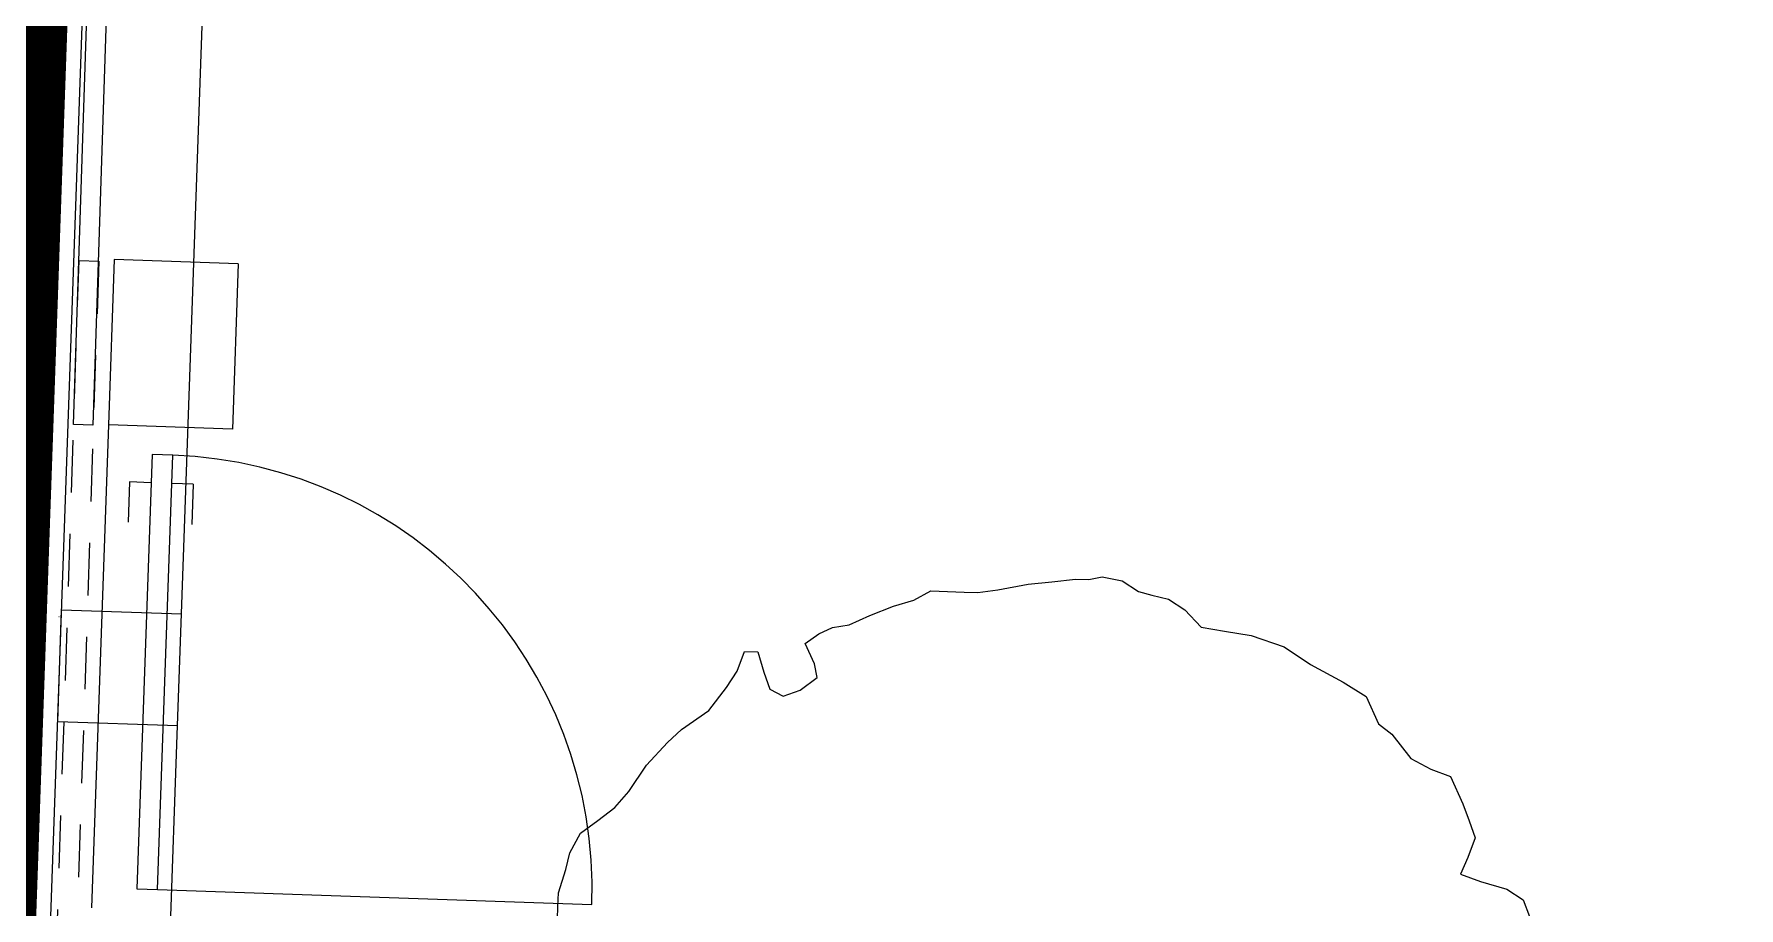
# Model space of a CAD drawing. Header units: metres. Extents: x -442 to 316, y -503 to 125.
# Drawn here: x 93.161 to 97.28, y -457.134 to -455.022 of the extents above; entities that cross this region are included whole.
import ezdxf

# ---------------------------------------------------------------- set-up
doc = ezdxf.new("R2010")
doc.units = ezdxf.units.M
doc.linetypes.add('DASHED', pattern=[19.05, 12.7, -6.35])
doc.linetypes.add('ČÁRKOVANÁ', pattern=[19.05, 12.7, -6.35])
doc.layers.add('FLOATING-WINDOWS', color=2, linetype='Continuous', plot=False)
doc.layers.add('katastr', color=3, linetype='Continuous')
doc.layers.add('SRAFA', color=251, linetype='Continuous')
doc.layers.add('Standard', color=7, linetype='Continuous', lineweight=25)

msp = doc.modelspace()

# ---------------------------------------------------------------- linework, layer by layer
at = {"layer": 'FLOATING-WINDOWS', "linetype": 'ByBlock', "lineweight": 25}
for p, q in [((92.721921, -470.874007), (93.351963, -452.865025)), ((93.517666, -456.422993), (93.576404, -454.744021)), ((93.218403, -456.682689), (93.227843, -456.412854)), ((93.221952, -456.430424), (93.221239, -456.430399)), ((93.227843, -456.412854), (93.517666, -456.422993)), ((93.508226, -456.692828), (93.517666, -456.422993)), ((93.218403, -456.682689), (93.508226, -456.692828)), ((93.449837, -458.361807), (93.508226, -456.692828))]:
    msp.add_line(p, q, dxfattribs=at)
at = {"layer": 'katastr', "linetype": 'Continuous', "lineweight": 0}
for p, q in [((93.354897, -455.566454), (93.340912, -455.966209)), ((93.654715, -455.576943), (93.354897, -455.566454)), ((93.654715, -455.576943), (93.64073, -455.976698)), ((93.64073, -455.976698), (93.340912, -455.966209))]:
    msp.add_line(p, q, dxfattribs=at)
at = {"layer": 'SRAFA', "linetype": 'Continuous', "lineweight": 0, "ltscale": 20}
msp.add_line((93.340912, -455.966209), (93.300072, -457.133586), dxfattribs=at)
at = {"layer": 'SRAFA', "linetype": 'Continuous', "lineweight": 0}
for p, q in [((93.392036, -456.104201), (93.388631, -456.20154)), ((93.443972, -456.106018), (93.392036, -456.104201)), ((93.545878, -456.109583), (93.493942, -456.107766)), ((93.545878, -456.109583), (93.542472, -456.206923)), ((93.459613, -457.089003), (94.508971, -457.125714))]:
    msp.add_line(p, q, dxfattribs=at)
at = {"layer": 'SRAFA', "color": 1, "linetype": 'ČÁRKOVANÁ', "lineweight": 0, "ltscale": 0.0075, "const_width": 0.1, "flags": 128}
msp.add_lwpolyline([(93.392347, -449.275875), (128.696861, -450.515675), (127.923035, -472.47206), (92.624523, -471.207916)], close=True, dxfattribs=at)
at = {"layer": 'SRAFA', "linetype": 'Continuous', "lineweight": 0}
for points in [[(93.445287, -450.185938), (93.492695, -450.187597), (93.30369, -455.966699), (93.256281, -455.96504)], [(93.409644, -457.087254), (93.459613, -457.089003), (93.496325, -456.039645), (93.446355, -456.037896)]]:
    msp.add_lwpolyline(points, close=True, dxfattribs=at)
at = {"layer": 'SRAFA', "linetype": 'DASHED', "lineweight": 0, "ltscale": 0.01}
msp.add_lwpolyline([(93.270134, -455.569057), (93.317543, -455.570715), (93.128537, -461.349817), (93.081128, -461.348158)], close=True, dxfattribs=at)
at = {"layer": 'SRAFA', "linetype": 'Continuous', "lineweight": 0}
msp.add_arc((93.459613, -457.089003), 1.05, 357.996331, 87.996331, dxfattribs=at)
at = {"layer": 'Standard', "color": 7, "linetype": 'ByBlock', "lineweight": 25}
msp.add_line((92.712481, -471.143842), (93.474685, -449.357171), dxfattribs=at)
msp.add_lwpolyline([(94.425562, -457.161593), (94.426694, -457.129242), (94.427826, -457.096887), (94.445929, -457.04086), (94.455459, -457.000728), (94.481396, -456.953047), (94.522993, -456.922162), (94.564487, -456.891219), (94.598254, -456.851883), (94.640988, -456.788643), (94.691442, -456.733749), (94.724929, -456.702526), (94.791333, -456.65626), (94.833784, -456.601082), (94.859437, -456.561517), (94.877254, -456.513548), (94.909609, -456.51468), (94.924035, -456.563777), (94.938853, -456.604758), (94.970638, -456.622067), (95.011566, -456.607302), (95.053166, -456.576366), (95.046181, -456.543727), (95.023642, -456.494405), (95.056843, -456.471243), (95.089764, -456.456197), (95.130518, -456.449552), (95.17984, -456.427012), (95.23728, -456.404698), (95.286324, -456.390217), (95.32764, -456.367394), (95.368111, -456.368809), (95.408469, -456.370221), (95.440824, -456.371353), (95.489694, -456.364996), (95.562973, -456.351362), (95.619847, -456.345225), (95.676722, -456.339144), (95.709075, -456.340276), (95.741714, -456.333292), (95.789904, -456.343104), (95.829527, -456.368755), (95.861597, -456.378007), (95.901786, -456.38748), (95.941297, -456.413131), (95.98035, -456.455018), (96.036661, -456.465056), (96.101086, -456.475385), (96.181066, -456.502502), (96.244359, -456.545183), (96.323775, -456.588423), (96.379235, -456.622758), (96.409325, -456.688597), (96.440831, -456.713968), (96.487326, -456.772254), (96.535063, -456.798248), (96.582972, -456.816121), (96.613064, -456.881905), (96.627771, -456.922886), (96.642589, -456.963921), (96.62466, -457.011831), (96.607123, -457.051735), (96.655032, -457.069608), (96.719175, -457.08805), (96.758796, -457.113701), (96.773504, -457.154681)], dxfattribs=at)

doc.saveas('drawing.dxf')
